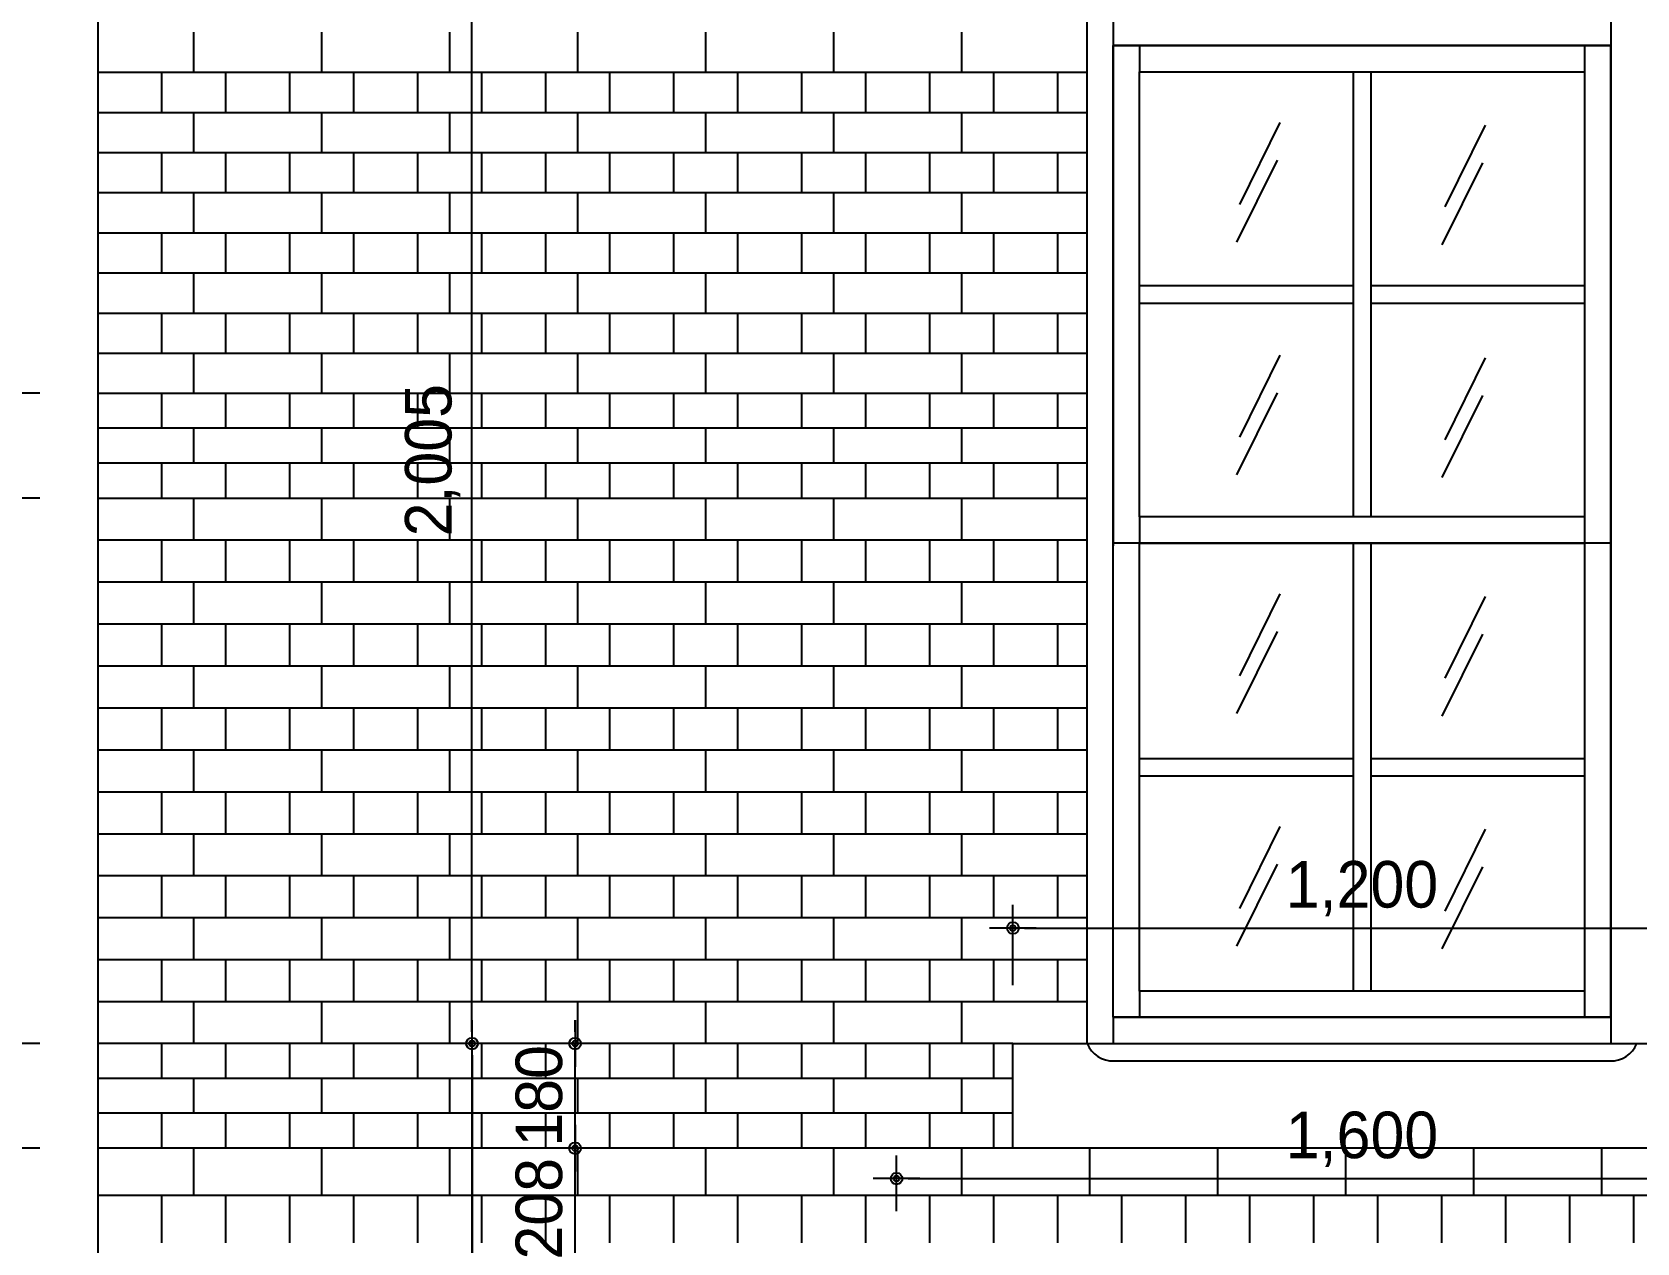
# Model space of a CAD drawing. Extents: x 186583 to 203403, y -172622 to -160742.
# Drawn here: x 189730 to 192489, y -167218 to -165137 of the extents above; entities that cross this region are included whole.
import ezdxf

# ---------------------------------------------------------------- set-up
doc = ezdxf.new("R2010")
doc.units = 0
doc.header["$LTSCALE"] = 50
doc.header["$MEASUREMENT"] = 0
doc.header["$PDMODE"] = 35
doc.header["$PDSIZE"] = -10
doc.layers.get('0').update_dxf_attribs({"linetype": 'CONTINUOUS'})
doc.layers.get('DEFPOINTS').update_dxf_attribs({"linetype": 'CONTINUOUS'})
for name, color, linetype in [('ele-3', 6, 'CONTINUOUS'), ('h', 5, 'CONTINUOUS'), ('HAT', 5, 'CONTINUOUS'), ('W-1', 3, 'CONTINUOUS'), ('WID', 4, 'CONTINUOUS')]:
    doc.layers.add(name, color=color, linetype=linetype)
doc.styles.add('GHS', font='HYWULM_0.TTF')
doc.styles.add('현창', font='HYWULM_0.TTF')
doc.dimstyles.new('3MM', dxfattribs={"dimscale": 300, "dimtxt": 4, "dimasz": 1, "dimexe": 1.5, "dimexo": 2, "dimgap": 1, "dimtad": 1, "dimtoh": 1, "dimdec": 4, "dimzin": 0, "dimdsep": 46, "dimtxsty": 'GHS', "dimblk": 'DIMDOT', "dimcen": -1, "dimdle": 1.5, "dimadec": 0, "dimazin": 0, "dimtfac": 1, "dimtdec": 4, "dimtix": 1, "dimtmove": 2, "dimatfit": 3, "dimldrblk": 'DIMDOT', "dimfxl": 1, "dimtvp": 1, "dimtolj": 1, "dimtzin": 0, "dimarcsym": 0})

# ---------------------------------------------------------------- blocks, each defined once
blk = doc.blocks.new('DIMDOT')
at = {"linetype": 'Continuous'}
blk.add_line((-2, 0), (2, 0), dxfattribs=at)
for radius in [0.5, 0.25]:
    blk.add_circle((0, 0), radius, dxfattribs=at)
blk = doc.blocks.new('*D2')
at = {"lineweight": -2}
for p, q in [((191316.2, -166875.4), (190446.7, -166875.4)), ((190486.7, -166895.4), (190486.7, -168002.9)), ((191443.7, -168022.9), (190446.7, -168022.9))]:
    blk.add_line(p, q, dxfattribs=at)
at = {"layer": 'DEFPOINTS', "color": 0}
for p in [(191416.2, -166875.4), (190486.7, -168022.9), (191543.7, -168022.9)]:
    blk.add_point(p, dxfattribs=at)
at = {"lineweight": -2, "xscale": 20, "yscale": 20, "zscale": 20}
for p, rotation in [((190486.7, -166875.4), 90), ((190486.7, -168022.9), 270)]:
    blk.add_blockref('DIMDOT', p, dxfattribs=dict(at, rotation=rotation))
at = {"color": 0, "insert": (190418.9, -167449.1), "char_height": 80, "attachment_point": 5, "rotation": 90, "style": '현창'}
blk.add_mtext('\\A1;1,148', dxfattribs=at)
blk = doc.blocks.new('*D3')
at = {"lineweight": -2}
for p, q in [((191216.2, -167163.4), (191216.2, -167067.6)), ((192816.2, -167163.4), (192816.2, -167067.6)), ((191236.2, -167107.6), (192796.2, -167107.6))]:
    blk.add_line(p, q, dxfattribs=at)
at = {"layer": 'DEFPOINTS', "color": 0}
for p in [(192816.2, -167107.6), (191216.2, -167263.4), (192816.2, -167263.4)]:
    blk.add_point(p, dxfattribs=at)
at = {"lineweight": -2, "xscale": 20, "yscale": 20, "zscale": 20, "rotation": 180}
blk.add_blockref('DIMDOT', (191216.2, -167107.6), dxfattribs=at)
at = {"lineweight": -2, "xscale": 20, "yscale": 20, "zscale": 20}
blk.add_blockref('DIMDOT', (192816.2, -167107.6), dxfattribs=at)
at = {"color": 0, "insert": (192016.2, -167039.9), "char_height": 80, "attachment_point": 5, "style": '현창'}
blk.add_mtext('\\A1;1,600', dxfattribs=at)
blk = doc.blocks.new('*D4')
at = {"lineweight": -2}
for p, q in [((191416.2, -166775.4), (191416.2, -166636.9)), ((192616.2, -166775.4), (192616.2, -166636.9)), ((191436.2, -166676.9), (192596.2, -166676.9))]:
    blk.add_line(p, q, dxfattribs=at)
at = {"layer": 'DEFPOINTS', "color": 0}
for p in [(192616.2, -166676.9), (191416.2, -166875.4), (192616.2, -166875.4)]:
    blk.add_point(p, dxfattribs=at)
at = {"lineweight": -2, "xscale": 20, "yscale": 20, "zscale": 20, "rotation": 180}
blk.add_blockref('DIMDOT', (191416.2, -166676.9), dxfattribs=at)
at = {"lineweight": -2, "xscale": 20, "yscale": 20, "zscale": 20}
blk.add_blockref('DIMDOT', (192616.2, -166676.9), dxfattribs=at)
at = {"color": 0, "insert": (192016.2, -166609.2), "char_height": 80, "attachment_point": 5, "style": '현창'}
blk.add_mtext('\\A1;1,200', dxfattribs=at)
blk = doc.blocks.new('*D31')
at = {"lineweight": -2}
for p, q in [((190663.7, -166855.4), (190663.7, -166835.4)), ((191316.2, -166875.4), (190623.7, -166875.4)), ((190663.7, -167055.4), (190663.7, -166875.4)), ((191316.2, -167055.4), (190623.7, -167055.4)), ((190663.7, -167075.4), (190663.7, -167095.4))]:
    blk.add_line(p, q, dxfattribs=at)
at = {"layer": 'DEFPOINTS', "color": 0}
for p in [(190663.7, -166875.4), (191416.2, -166875.4), (191416.2, -167055.4)]:
    blk.add_point(p, dxfattribs=at)
at = {"lineweight": -2, "xscale": 20, "yscale": 20, "zscale": 20}
for p, rotation in [((190663.7, -166875.4), 270), ((190663.7, -167055.4), 90)]:
    blk.add_blockref('DIMDOT', p, dxfattribs=dict(at, rotation=rotation))
at = {"color": 0, "insert": (190602, -166965.4), "char_height": 80, "attachment_point": 5, "rotation": 90, "style": '현창'}
blk.add_mtext('\\A1;180', dxfattribs=at)
blk = doc.blocks.new('*D42')
at = {"lineweight": -2}
for p, q in [((189743.7, -164861.3), (189310.1, -164861.3)), ((189350.1, -165737.9), (189350.1, -164881.3)), ((189743.7, -165757.9), (189310.1, -165757.9))]:
    blk.add_line(p, q, dxfattribs=at)
at = {"layer": 'DEFPOINTS', "color": 0}
for p in [(189350.1, -164861.3), (189843.7, -164861.3), (189843.7, -165757.9)]:
    blk.add_point(p, dxfattribs=at)
at = {"lineweight": -2, "xscale": 20, "yscale": 20, "zscale": 20}
for p, rotation in [((189350.1, -164861.3), 90), ((189350.1, -165757.9), 270)]:
    blk.add_blockref('DIMDOT', p, dxfattribs=dict(at, rotation=rotation))
at = {"color": 0, "insert": (189288.5, -165309.6), "char_height": 80, "attachment_point": 5, "rotation": 90, "style": '현창'}
blk.add_mtext('\\A1;897', dxfattribs=at)
blk = doc.blocks.new('*D43')
at = {"lineweight": -2}
for p, q in [((189350.1, -165737.9), (189350.1, -165717.9)), ((189743.7, -165757.9), (189310.1, -165757.9)), ((189350.1, -165937.9), (189350.1, -165757.9)), ((189743.7, -165937.9), (189310.1, -165937.9)), ((189350.1, -165957.9), (189350.1, -165977.9))]:
    blk.add_line(p, q, dxfattribs=at)
at = {"layer": 'DEFPOINTS', "color": 0}
for p in [(189350.1, -165757.9), (189843.7, -165757.9), (189843.7, -165937.9)]:
    blk.add_point(p, dxfattribs=at)
at = {"lineweight": -2, "xscale": 20, "yscale": 20, "zscale": 20}
for p, rotation in [((189350.1, -165757.9), 270), ((189350.1, -165937.9), 90)]:
    blk.add_blockref('DIMDOT', p, dxfattribs=dict(at, rotation=rotation))
at = {"color": 0, "insert": (189288.5, -165847.9), "char_height": 80, "attachment_point": 5, "rotation": 90, "style": '현창'}
blk.add_mtext('\\A1;180', dxfattribs=at)
blk = doc.blocks.new('*D44')
at = {"lineweight": -2}
for p, q in [((189350.1, -166855.4), (189350.1, -166835.4)), ((189743.7, -166875.4), (189310.1, -166875.4)), ((189350.1, -167055.4), (189350.1, -166875.4)), ((189743.7, -167055.4), (189310.1, -167055.4)), ((189350.1, -167075.4), (189350.1, -167095.4))]:
    blk.add_line(p, q, dxfattribs=at)
at = {"layer": 'DEFPOINTS', "color": 0}
for p in [(189350.1, -166875.4), (189843.7, -166875.4), (189843.7, -167055.4)]:
    blk.add_point(p, dxfattribs=at)
at = {"lineweight": -2, "xscale": 20, "yscale": 20, "zscale": 20}
for p, rotation in [((189350.1, -166875.4), 270), ((189350.1, -167055.4), 90)]:
    blk.add_blockref('DIMDOT', p, dxfattribs=dict(at, rotation=rotation))
at = {"color": 0, "insert": (189288.5, -166965.4), "char_height": 80, "attachment_point": 5, "rotation": 90, "style": '현창'}
blk.add_mtext('\\A1;180', dxfattribs=at)
blk = doc.blocks.new('*D48')
at = {"lineweight": -2}
for p, q in [((189743.7, -165937.9), (189310.1, -165937.9)), ((189350.1, -166855.4), (189350.1, -165957.9)), ((189743.7, -166875.4), (189310.1, -166875.4))]:
    blk.add_line(p, q, dxfattribs=at)
at = {"layer": 'DEFPOINTS', "color": 0}
for p in [(189350.1, -165937.9), (189843.7, -165937.9), (189843.7, -166875.4)]:
    blk.add_point(p, dxfattribs=at)
at = {"lineweight": -2, "xscale": 20, "yscale": 20, "zscale": 20}
for p, rotation in [((189350.1, -165937.9), 90), ((189350.1, -166875.4), 270)]:
    blk.add_blockref('DIMDOT', p, dxfattribs=dict(at, rotation=rotation))
at = {"color": 0, "insert": (189288.5, -166406.6), "char_height": 80, "attachment_point": 5, "rotation": 90, "style": '현창'}
blk.add_mtext('\\A1;937', dxfattribs=at)
blk = doc.blocks.new('*D49')
at = {"lineweight": -2}
for p, q in [((189743.7, -167055.4), (189310.1, -167055.4)), ((189350.1, -168092.9), (189350.1, -167075.4)), ((189743.7, -168112.9), (189310.1, -168112.9))]:
    blk.add_line(p, q, dxfattribs=at)
at = {"layer": 'DEFPOINTS', "color": 0}
for p in [(189350.1, -167055.4), (189843.7, -167055.4), (189843.7, -168112.9)]:
    blk.add_point(p, dxfattribs=at)
at = {"lineweight": -2, "xscale": 20, "yscale": 20, "zscale": 20}
for p, rotation in [((189350.1, -167055.4), 90), ((189350.1, -168112.9), 270)]:
    blk.add_blockref('DIMDOT', p, dxfattribs=dict(at, rotation=rotation))
at = {"color": 0, "insert": (189282.4, -167584.1), "char_height": 80, "attachment_point": 5, "rotation": 90, "style": '현창'}
blk.add_mtext('\\A1;1,058', dxfattribs=at)
blk = doc.blocks.new('*D55')
at = {"lineweight": -2}
for p, q in [((189743.7, -163087.9), (189110.1, -163087.9)), ((189150.1, -169742.9), (189150.1, -163107.9)), ((189663.7, -169762.9), (189110.1, -169762.9))]:
    blk.add_line(p, q, dxfattribs=at)
at = {"layer": 'DEFPOINTS', "color": 0}
for p in [(189150.1, -163087.9), (189843.7, -163087.9), (189763.7, -169762.9)]:
    blk.add_point(p, dxfattribs=at)
at = {"lineweight": -2, "xscale": 20, "yscale": 20, "zscale": 20}
for p, rotation in [((189150.1, -163087.9), 90), ((189150.1, -169762.9), 270)]:
    blk.add_blockref('DIMDOT', p, dxfattribs=dict(at, rotation=rotation))
at = {"color": 0, "insert": (189083.1, -166425.4), "char_height": 80, "attachment_point": 5, "rotation": 90, "style": '현창'}
blk.add_mtext('\\A1;6,675', dxfattribs=at)
blk = doc.blocks.new('*D56')
at = {"lineweight": -2}
for p, q in [((191316.2, -166875.4), (190446.7, -166875.4)), ((190486.7, -168002.9), (190486.7, -166895.4)), ((191443.7, -168022.9), (190446.7, -168022.9))]:
    blk.add_line(p, q, dxfattribs=at)
at = {"layer": 'DEFPOINTS', "color": 0}
for p in [(190486.7, -166875.4), (191416.2, -166875.4), (191543.7, -168022.9)]:
    blk.add_point(p, dxfattribs=at)
at = {"lineweight": -2, "xscale": 20, "yscale": 20, "zscale": 20}
for p, rotation in [((190486.7, -166875.4), 90), ((190486.7, -168022.9), 270)]:
    blk.add_blockref('DIMDOT', p, dxfattribs=dict(at, rotation=rotation))
at = {"color": 0, "insert": (190418.9, -167449.1), "char_height": 80, "attachment_point": 5, "rotation": 90, "style": '현창'}
blk.add_mtext('\\A1;1,148', dxfattribs=at)
blk = doc.blocks.new('*D58')
at = {"lineweight": -2}
for p, q in [((190663.7, -167035.4), (190663.7, -167015.4)), ((191316.2, -167055.4), (190623.7, -167055.4)), ((190663.7, -167263.4), (190663.7, -167055.4)), ((191116.2, -167263.4), (190623.7, -167263.4)), ((190663.7, -167283.4), (190663.7, -167303.4))]:
    blk.add_line(p, q, dxfattribs=at)
at = {"layer": 'DEFPOINTS', "color": 0}
for p in [(190663.7, -167055.4), (191416.2, -167055.4), (191216.2, -167263.4)]:
    blk.add_point(p, dxfattribs=at)
at = {"lineweight": -2, "xscale": 20, "yscale": 20, "zscale": 20}
for p, rotation in [((190663.7, -167055.4), 270), ((190663.7, -167263.4), 90)]:
    blk.add_blockref('DIMDOT', p, dxfattribs=dict(at, rotation=rotation))
at = {"color": 0, "insert": (190602, -167159.4), "char_height": 80, "attachment_point": 5, "rotation": 90, "style": '현창'}
blk.add_mtext('\\A1;208', dxfattribs=at)
blk = doc.blocks.new('*D59')
at = {"lineweight": -2}
for p, q in [((191443.7, -164870.4), (190446.5, -164870.4)), ((190486.5, -166855.4), (190486.5, -164890.4)), ((191316.2, -166875.4), (190446.5, -166875.4))]:
    blk.add_line(p, q, dxfattribs=at)
at = {"layer": 'DEFPOINTS', "color": 0}
for p in [(190486.5, -164870.4), (191543.7, -164870.4), (191416.2, -166875.4)]:
    blk.add_point(p, dxfattribs=at)
at = {"lineweight": -2, "xscale": 20, "yscale": 20, "zscale": 20}
for p, rotation in [((190486.5, -164870.4), 90), ((190486.5, -166875.4), 270)]:
    blk.add_blockref('DIMDOT', p, dxfattribs=dict(at, rotation=rotation))
at = {"color": 0, "insert": (190418.8, -165872.9), "char_height": 80, "attachment_point": 5, "rotation": 90, "style": '현창'}
blk.add_mtext('\\A1;2,005', dxfattribs=at)

msp = doc.modelspace()

# ---------------------------------------------------------------- linework, layer by layer
at = {"layer": 'ele-3'}
for p, q in [((189843.65758, -165757.93201), (191543.65758, -165757.93201)), ((189843.65758, -165757.93201), (191543.65758, -165757.93201)), ((189843.65758, -165757.93201), (191543.65758, -165757.93201)), ((191543.65758, -165817.93201), (189843.65758, -165817.93201)), ((191543.65758, -165877.93201), (189843.65758, -165877.93201)), ((189843.65758, -165937.93201), (191543.65758, -165937.93201)), ((189843.65758, -165937.93201), (191543.65758, -165937.93201)), ((189843.65758, -165937.93201), (191543.65758, -165937.93201)), ((191416.15758, -166875.35391), (189843.65758, -166875.35391)), ((191001.15758, -166875.35391), (189843.65758, -166875.35391)), ((191001.15758, -166875.35391), (189843.65758, -166875.35391)), ((191416.15758, -166935.35391), (189843.65758, -166935.35391)), ((191416.15758, -166995.35391), (189843.65758, -166995.35391)), ((191416.15758, -167055.35391), (189843.65758, -167055.35391)), ((191001.15758, -167055.35391), (189843.65758, -167055.35391)), ((191001.15758, -167055.35391), (189843.65758, -167055.35391))]:
    msp.add_line(p, q, dxfattribs=at)
for points in [[(189953.65758, -165817.93201), (189953.65758, -165757.93201)], [(190063.65758, -165817.93201), (190063.65758, -165757.93201)], [(190173.65758, -165817.93201), (190173.65758, -165757.93201)], [(190283.65758, -165817.93201), (190283.65758, -165757.93201)], [(190393.65758, -165817.93201), (190393.65758, -165757.93201)], [(190503.65758, -165817.93201), (190503.65758, -165757.93201)], [(190613.65758, -165817.93201), (190613.65758, -165757.93201)], [(190723.65758, -165817.93201), (190723.65758, -165757.93201)], [(190833.65758, -165817.93201), (190833.65758, -165757.93201)], [(190943.65758, -165817.93201), (190943.65758, -165757.93201)], [(191053.65758, -165817.93201), (191053.65758, -165757.93201)], [(191163.65758, -165817.93201), (191163.65758, -165757.93201)], [(191273.65758, -165817.93201), (191273.65758, -165757.93201)], [(191383.65758, -165817.93201), (191383.65758, -165757.93201)], [(191493.65758, -165817.93201), (191493.65758, -165757.93201)], [(190008.65758, -165877.93201), (190008.65758, -165817.93201)], [(190228.65758, -165877.93201), (190228.65758, -165817.93201)], [(190448.65758, -165877.93201), (190448.65758, -165817.93201)], [(190668.65758, -165877.93201), (190668.65758, -165817.93201)], [(190888.65758, -165877.93201), (190888.65758, -165817.93201)], [(191108.65758, -165877.93201), (191108.65758, -165817.93201)], [(191328.65758, -165877.93201), (191328.65758, -165817.93201)], [(189953.65758, -165937.93201), (189953.65758, -165877.93201)], [(190063.65758, -165937.93201), (190063.65758, -165877.93201)], [(190173.65758, -165937.93201), (190173.65758, -165877.93201)], [(190283.65758, -165937.93201), (190283.65758, -165877.93201)], [(190393.65758, -165937.93201), (190393.65758, -165877.93201)], [(190503.65758, -165937.93201), (190503.65758, -165877.93201)], [(190613.65758, -165937.93201), (190613.65758, -165877.93201)], [(190723.65758, -165937.93201), (190723.65758, -165877.93201)], [(190833.65758, -165937.93201), (190833.65758, -165877.93201)], [(190943.65758, -165937.93201), (190943.65758, -165877.93201)], [(191053.65758, -165937.93201), (191053.65758, -165877.93201)], [(191163.65758, -165937.93201), (191163.65758, -165877.93201)], [(191273.65758, -165937.93201), (191273.65758, -165877.93201)], [(191383.65758, -165937.93201), (191383.65758, -165877.93201)], [(191493.65758, -165937.93201), (191493.65758, -165877.93201)], [(189953.65758, -166935.35391), (189953.65758, -166875.35391)], [(190063.65758, -166935.35391), (190063.65758, -166875.35391)], [(190173.65758, -166935.35391), (190173.65758, -166875.35391)], [(190283.65758, -166935.35391), (190283.65758, -166875.35391)], [(190393.65758, -166935.35391), (190393.65758, -166875.35391)], [(190503.65758, -166935.35391), (190503.65758, -166875.35391)], [(190613.65758, -166935.35391), (190613.65758, -166875.35391)], [(190723.65758, -166935.35391), (190723.65758, -166875.35391)], [(190833.65758, -166935.35391), (190833.65758, -166875.35391)], [(190943.65758, -166935.35391), (190943.65758, -166875.35391)], [(191053.65758, -166935.35391), (191053.65758, -166875.35391)], [(191163.65758, -166935.35391), (191163.65758, -166875.35391)], [(191273.65758, -166935.35391), (191273.65758, -166875.35391)], [(191383.65758, -166935.35391), (191383.65758, -166875.35391)], [(190008.65758, -166995.35391), (190008.65758, -166935.35391)], [(190228.65758, -166995.35391), (190228.65758, -166935.35391)], [(190448.65758, -166995.35391), (190448.65758, -166935.35391)], [(190668.65758, -166995.35391), (190668.65758, -166935.35391)], [(190888.65758, -166995.35391), (190888.65758, -166935.35391)], [(191108.65758, -166995.35391), (191108.65758, -166935.35391)], [(191328.65758, -166995.35391), (191328.65758, -166935.35391)], [(189953.65758, -167055.35391), (189953.65758, -166995.35391)], [(190063.65758, -167055.35391), (190063.65758, -166995.35391)], [(190173.65758, -167055.35391), (190173.65758, -166995.35391)], [(190283.65758, -167055.35391), (190283.65758, -166995.35391)], [(190393.65758, -167055.35391), (190393.65758, -166995.35391)], [(190503.65758, -167055.35391), (190503.65758, -166995.35391)], [(190613.65758, -167055.35391), (190613.65758, -166995.35391)], [(190723.65758, -167055.35391), (190723.65758, -166995.35391)], [(190833.65758, -167055.35391), (190833.65758, -166995.35391)], [(190943.65758, -167055.35391), (190943.65758, -166995.35391)], [(191053.65758, -167055.35391), (191053.65758, -166995.35391)], [(191163.65758, -167055.35391), (191163.65758, -166995.35391)], [(191273.65758, -167055.35391), (191273.65758, -166995.35391)], [(191383.65758, -167055.35391), (191383.65758, -166995.35391)]]:
    msp.add_lwpolyline(points, dxfattribs=at)
at = {"layer": 'h'}
for p, q in [((189843.65758, -165206.16681), (191543.65758, -165206.16681)), ((189843.65758, -165275.1375), (191543.65758, -165275.1375)), ((191874.96993, -165292.57001), (191805.39668, -165433.27184)), ((192227.93389, -165297.02102), (192158.36064, -165437.72285)), ((189843.65758, -165344.10819), (191543.65758, -165344.10819)), ((191870.22684, -165357.38916), (191800.65359, -165498.09099)), ((192223.19079, -165361.84017), (192153.61754, -165502.542)), ((189843.65758, -165413.07888), (191543.65758, -165413.07888)), ((189843.65758, -165482.04956), (191543.65758, -165482.04956)), ((189843.65758, -165551.02025), (191543.65758, -165551.02025)), ((189843.65758, -165619.99094), (191543.65758, -165619.99094)), ((189843.65758, -165688.96163), (191543.65758, -165688.96163)), ((191874.96993, -165692.57001), (191805.39668, -165833.27184)), ((192227.93389, -165697.02102), (192158.36064, -165837.72285)), ((191870.22684, -165757.38916), (191800.65359, -165898.09099)), ((192223.19079, -165761.84017), (192153.61754, -165902.542)), ((189843.65758, -166010.04139), (191543.65758, -166010.04139)), ((189843.65758, -166082.15076), (191543.65758, -166082.15076)), ((191874.96993, -166102.57001), (191805.39668, -166243.27184)), ((192227.93389, -166107.02102), (192158.36064, -166247.72285)), ((189843.65758, -166154.26014), (191543.65758, -166154.26014)), ((191870.22684, -166167.38916), (191800.65359, -166308.09099)), ((192223.19079, -166171.84017), (192153.61754, -166312.542)), ((189843.65758, -166226.36952), (191543.65758, -166226.36952)), ((189843.65758, -166298.4789), (191543.65758, -166298.4789)), ((189843.65758, -166370.58827), (191543.65758, -166370.58827)), ((189843.65758, -166442.69765), (191543.65758, -166442.69765)), ((191874.96993, -166502.57001), (191805.39668, -166643.27184)), ((192227.93389, -166507.02102), (192158.36064, -166647.72285)), ((189843.65758, -166514.80703), (191543.65758, -166514.80703)), ((189843.65758, -166586.91641), (191543.65758, -166586.91641)), ((191870.22684, -166567.38916), (191800.65359, -166708.09099)), ((192223.19079, -166571.84017), (192153.61754, -166712.542)), ((189843.65758, -166659.02578), (191543.65758, -166659.02578)), ((189843.65758, -166731.13516), (191543.65758, -166731.13516)), ((189843.65758, -166803.24454), (191543.65758, -166803.24454)), ((194023.65758, -167136.70608), (189843.65758, -167136.70608))]:
    msp.add_line(p, q, dxfattribs=at)
for points in [[(190008.65758, -165206.16308), (190008.65758, -165137.19612)], [(190228.65758, -165206.16308), (190228.65758, -165137.19612)], [(190448.65758, -165206.16308), (190448.65758, -165137.19612)], [(190668.65758, -165206.16308), (190668.65758, -165137.19612)], [(190888.65758, -165206.16308), (190888.65758, -165137.19612)], [(191108.65758, -165206.16308), (191108.65758, -165137.19612)], [(191328.65758, -165206.16308), (191328.65758, -165137.19612)], [(189953.65758, -165275.1375), (189953.65758, -165206.17053)], [(190063.65758, -165275.1375), (190063.65758, -165206.17053)], [(190173.65758, -165275.1375), (190173.65758, -165206.17053)], [(190283.65758, -165275.1375), (190283.65758, -165206.17053)], [(190393.65758, -165275.1375), (190393.65758, -165206.17053)], [(190503.65758, -165275.1375), (190503.65758, -165206.17053)], [(190613.65758, -165275.1375), (190613.65758, -165206.17053)], [(190723.65758, -165275.1375), (190723.65758, -165206.17053)], [(190833.65758, -165275.1375), (190833.65758, -165206.17053)], [(190943.65758, -165275.1375), (190943.65758, -165206.17053)], [(191053.65758, -165275.1375), (191053.65758, -165206.17053)], [(191163.65758, -165275.1375), (191163.65758, -165206.17053)], [(191273.65758, -165275.1375), (191273.65758, -165206.17053)], [(191383.65758, -165275.1375), (191383.65758, -165206.17053)], [(191493.65758, -165275.1375), (191493.65758, -165206.17053)], [(190008.65758, -165344.10446), (190008.65758, -165275.1375)], [(190228.65758, -165344.10446), (190228.65758, -165275.1375)], [(190448.65758, -165344.10446), (190448.65758, -165275.1375)], [(190668.65758, -165344.10446), (190668.65758, -165275.1375)], [(190888.65758, -165344.10446), (190888.65758, -165275.1375)], [(191108.65758, -165344.10446), (191108.65758, -165275.1375)], [(191328.65758, -165344.10446), (191328.65758, -165275.1375)], [(189953.65758, -165413.07888), (189953.65758, -165344.11191)], [(190063.65758, -165413.07888), (190063.65758, -165344.11191)], [(190173.65758, -165413.07888), (190173.65758, -165344.11191)], [(190283.65758, -165413.07888), (190283.65758, -165344.11191)], [(190393.65758, -165413.07888), (190393.65758, -165344.11191)], [(190503.65758, -165413.07888), (190503.65758, -165344.11191)], [(190613.65758, -165413.07888), (190613.65758, -165344.11191)], [(190723.65758, -165413.07888), (190723.65758, -165344.11191)], [(190833.65758, -165413.07888), (190833.65758, -165344.11191)], [(190943.65758, -165413.07888), (190943.65758, -165344.11191)], [(191053.65758, -165413.07888), (191053.65758, -165344.11191)], [(191163.65758, -165413.07888), (191163.65758, -165344.11191)], [(191273.65758, -165413.07888), (191273.65758, -165344.11191)], [(191383.65758, -165413.07888), (191383.65758, -165344.11191)], [(191493.65758, -165413.07888), (191493.65758, -165344.11191)], [(190008.65758, -165482.04584), (190008.65758, -165413.07888)], [(190228.65758, -165482.04584), (190228.65758, -165413.07888)], [(190448.65758, -165482.04584), (190448.65758, -165413.07888)], [(190668.65758, -165482.04584), (190668.65758, -165413.07888)], [(190888.65758, -165482.04584), (190888.65758, -165413.07888)], [(191108.65758, -165482.04584), (191108.65758, -165413.07888)], [(191328.65758, -165482.04584), (191328.65758, -165413.07888)], [(189953.65758, -165551.02025), (189953.65758, -165482.05329)], [(190063.65758, -165551.02025), (190063.65758, -165482.05329)], [(190173.65758, -165551.02025), (190173.65758, -165482.05329)], [(190283.65758, -165551.02025), (190283.65758, -165482.05329)], [(190393.65758, -165551.02025), (190393.65758, -165482.05329)], [(190503.65758, -165551.02025), (190503.65758, -165482.05329)], [(190613.65758, -165551.02025), (190613.65758, -165482.05329)], [(190723.65758, -165551.02025), (190723.65758, -165482.05329)], [(190833.65758, -165551.02025), (190833.65758, -165482.05329)], [(190943.65758, -165551.02025), (190943.65758, -165482.05329)], [(191053.65758, -165551.02025), (191053.65758, -165482.05329)], [(191163.65758, -165551.02025), (191163.65758, -165482.05329)], [(191273.65758, -165551.02025), (191273.65758, -165482.05329)], [(191383.65758, -165551.02025), (191383.65758, -165482.05329)], [(191493.65758, -165551.02025), (191493.65758, -165482.05329)], [(190008.65758, -165619.98722), (190008.65758, -165551.02025)], [(190228.65758, -165619.98722), (190228.65758, -165551.02025)], [(190448.65758, -165619.98722), (190448.65758, -165551.02025)], [(190668.65758, -165619.98722), (190668.65758, -165551.02025)], [(190888.65758, -165619.98722), (190888.65758, -165551.02025)], [(191108.65758, -165619.98722), (191108.65758, -165551.02025)], [(191328.65758, -165619.98722), (191328.65758, -165551.02025)], [(189953.65758, -165688.96163), (189953.65758, -165619.99467)], [(190063.65758, -165688.96163), (190063.65758, -165619.99467)], [(190173.65758, -165688.96163), (190173.65758, -165619.99467)], [(190283.65758, -165688.96163), (190283.65758, -165619.99467)], [(190393.65758, -165688.96163), (190393.65758, -165619.99467)], [(190503.65758, -165688.96163), (190503.65758, -165619.99467)], [(190613.65758, -165688.96163), (190613.65758, -165619.99467)], [(190723.65758, -165688.96163), (190723.65758, -165619.99467)], [(190833.65758, -165688.96163), (190833.65758, -165619.99467)], [(190943.65758, -165688.96163), (190943.65758, -165619.99467)], [(191053.65758, -165688.96163), (191053.65758, -165619.99467)], [(191163.65758, -165688.96163), (191163.65758, -165619.99467)], [(191273.65758, -165688.96163), (191273.65758, -165619.99467)], [(191383.65758, -165688.96163), (191383.65758, -165619.99467)], [(191493.65758, -165688.96163), (191493.65758, -165619.99467)], [(190008.65758, -165757.92828), (190008.65758, -165688.96132)], [(190228.65758, -165757.92828), (190228.65758, -165688.96132)], [(190448.65758, -165757.92828), (190448.65758, -165688.96132)], [(190668.65758, -165757.92828), (190668.65758, -165688.96132)], [(190888.65758, -165757.92828), (190888.65758, -165688.96132)], [(191108.65758, -165757.92828), (191108.65758, -165688.96132)], [(191328.65758, -165757.92828), (191328.65758, -165688.96132)], [(190008.65758, -166010.04139), (190008.65758, -165937.93201)], [(190228.65758, -166010.04139), (190228.65758, -165937.93201)], [(190448.65758, -166010.04139), (190448.65758, -165937.93201)], [(190668.65758, -166010.04139), (190668.65758, -165937.93201)], [(190888.65758, -166010.04139), (190888.65758, -165937.93201)], [(191108.65758, -166010.04139), (191108.65758, -165937.93201)], [(191328.65758, -166010.04139), (191328.65758, -165937.93201)], [(189953.65758, -166082.15076), (189953.65758, -166010.04139)], [(190063.65758, -166082.15076), (190063.65758, -166010.04139)], [(190173.65758, -166082.15076), (190173.65758, -166010.04139)], [(190283.65758, -166082.15076), (190283.65758, -166010.04139)], [(190393.65758, -166082.15076), (190393.65758, -166010.04139)], [(190503.65758, -166082.15076), (190503.65758, -166010.04139)], [(190613.65758, -166082.15076), (190613.65758, -166010.04139)], [(190723.65758, -166082.15076), (190723.65758, -166010.04139)], [(190833.65758, -166082.15076), (190833.65758, -166010.04139)], [(190943.65758, -166082.15076), (190943.65758, -166010.04139)], [(191053.65758, -166082.15076), (191053.65758, -166010.04139)], [(191163.65758, -166082.15076), (191163.65758, -166010.04139)], [(191273.65758, -166082.15076), (191273.65758, -166010.04139)], [(191383.65758, -166082.15076), (191383.65758, -166010.04139)], [(191493.65758, -166082.15076), (191493.65758, -166010.04139)], [(190008.65758, -166154.26014), (190008.65758, -166082.15076)], [(190228.65758, -166154.26014), (190228.65758, -166082.15076)], [(190448.65758, -166154.26014), (190448.65758, -166082.15076)], [(190668.65758, -166154.26014), (190668.65758, -166082.15076)], [(190888.65758, -166154.26014), (190888.65758, -166082.15076)], [(191108.65758, -166154.26014), (191108.65758, -166082.15076)], [(191328.65758, -166154.26014), (191328.65758, -166082.15076)], [(189953.65758, -166226.36952), (189953.65758, -166154.26014)], [(190063.65758, -166226.36952), (190063.65758, -166154.26014)], [(190173.65758, -166226.36952), (190173.65758, -166154.26014)], [(190283.65758, -166226.36952), (190283.65758, -166154.26014)], [(190393.65758, -166226.36952), (190393.65758, -166154.26014)], [(190503.65758, -166226.36952), (190503.65758, -166154.26014)], [(190613.65758, -166226.36952), (190613.65758, -166154.26014)], [(190723.65758, -166226.36952), (190723.65758, -166154.26014)], [(190833.65758, -166226.36952), (190833.65758, -166154.26014)], [(190943.65758, -166226.36952), (190943.65758, -166154.26014)], [(191053.65758, -166226.36952), (191053.65758, -166154.26014)], [(191163.65758, -166226.36952), (191163.65758, -166154.26014)], [(191273.65758, -166226.36952), (191273.65758, -166154.26014)], [(191383.65758, -166226.36952), (191383.65758, -166154.26014)], [(191493.65758, -166226.36952), (191493.65758, -166154.26014)], [(190008.65758, -166298.4789), (190008.65758, -166226.36952)], [(190228.65758, -166298.4789), (190228.65758, -166226.36952)], [(190448.65758, -166298.4789), (190448.65758, -166226.36952)], [(190668.65758, -166298.4789), (190668.65758, -166226.36952)], [(190888.65758, -166298.4789), (190888.65758, -166226.36952)], [(191108.65758, -166298.4789), (191108.65758, -166226.36952)], [(191328.65758, -166298.4789), (191328.65758, -166226.36952)], [(189953.65758, -166370.58827), (189953.65758, -166298.4789)], [(190063.65758, -166370.58827), (190063.65758, -166298.4789)], [(190173.65758, -166370.58827), (190173.65758, -166298.4789)], [(190283.65758, -166370.58827), (190283.65758, -166298.4789)], [(190393.65758, -166370.58827), (190393.65758, -166298.4789)], [(190503.65758, -166370.58827), (190503.65758, -166298.4789)], [(190613.65758, -166370.58827), (190613.65758, -166298.4789)], [(190723.65758, -166370.58827), (190723.65758, -166298.4789)], [(190833.65758, -166370.58827), (190833.65758, -166298.4789)], [(190943.65758, -166370.58827), (190943.65758, -166298.4789)], [(191053.65758, -166370.58827), (191053.65758, -166298.4789)], [(191163.65758, -166370.58827), (191163.65758, -166298.4789)], [(191273.65758, -166370.58827), (191273.65758, -166298.4789)], [(191383.65758, -166370.58827), (191383.65758, -166298.4789)], [(191493.65758, -166370.58827), (191493.65758, -166298.4789)], [(190008.65758, -166442.69765), (190008.65758, -166370.58827)], [(190228.65758, -166442.69765), (190228.65758, -166370.58827)], [(190448.65758, -166442.69765), (190448.65758, -166370.58827)], [(190668.65758, -166442.69765), (190668.65758, -166370.58827)], [(190888.65758, -166442.69765), (190888.65758, -166370.58827)], [(191108.65758, -166442.69765), (191108.65758, -166370.58827)], [(191328.65758, -166442.69765), (191328.65758, -166370.58827)], [(189953.65758, -166514.80703), (189953.65758, -166442.69765)], [(190063.65758, -166514.80703), (190063.65758, -166442.69765)], [(190173.65758, -166514.80703), (190173.65758, -166442.69765)], [(190283.65758, -166514.80703), (190283.65758, -166442.69765)], [(190393.65758, -166514.80703), (190393.65758, -166442.69765)], [(190503.65758, -166514.80703), (190503.65758, -166442.69765)], [(190613.65758, -166514.80703), (190613.65758, -166442.69765)], [(190723.65758, -166514.80703), (190723.65758, -166442.69765)], [(190833.65758, -166514.80703), (190833.65758, -166442.69765)], [(190943.65758, -166514.80703), (190943.65758, -166442.69765)], [(191053.65758, -166514.80703), (191053.65758, -166442.69765)], [(191163.65758, -166514.80703), (191163.65758, -166442.69765)], [(191273.65758, -166514.80703), (191273.65758, -166442.69765)], [(191383.65758, -166514.80703), (191383.65758, -166442.69765)], [(191493.65758, -166514.80703), (191493.65758, -166442.69765)], [(190008.65758, -166586.91641), (190008.65758, -166514.80703)], [(190228.65758, -166586.91641), (190228.65758, -166514.80703)], [(190448.65758, -166586.91641), (190448.65758, -166514.80703)], [(190668.65758, -166586.91641), (190668.65758, -166514.80703)], [(190888.65758, -166586.91641), (190888.65758, -166514.80703)], [(191108.65758, -166586.91641), (191108.65758, -166514.80703)], [(191328.65758, -166586.91641), (191328.65758, -166514.80703)], [(189953.65758, -166659.02578), (189953.65758, -166586.91641)], [(190063.65758, -166659.02578), (190063.65758, -166586.91641)], [(190173.65758, -166659.02578), (190173.65758, -166586.91641)], [(190283.65758, -166659.02578), (190283.65758, -166586.91641)], [(190393.65758, -166659.02578), (190393.65758, -166586.91641)], [(190503.65758, -166659.02578), (190503.65758, -166586.91641)], [(190613.65758, -166659.02578), (190613.65758, -166586.91641)], [(190723.65758, -166659.02578), (190723.65758, -166586.91641)], [(190833.65758, -166659.02578), (190833.65758, -166586.91641)], [(190943.65758, -166659.02578), (190943.65758, -166586.91641)], [(191053.65758, -166659.02578), (191053.65758, -166586.91641)], [(191163.65758, -166659.02578), (191163.65758, -166586.91641)], [(191273.65758, -166659.02578), (191273.65758, -166586.91641)], [(191383.65758, -166659.02578), (191383.65758, -166586.91641)], [(191493.65758, -166659.02578), (191493.65758, -166586.91641)], [(190008.65758, -166731.13516), (190008.65758, -166659.02578)], [(190228.65758, -166731.13516), (190228.65758, -166659.02578)], [(190448.65758, -166731.13516), (190448.65758, -166659.02578)], [(190668.65758, -166731.13516), (190668.65758, -166659.02578)], [(190888.65758, -166731.13516), (190888.65758, -166659.02578)], [(191108.65758, -166731.13516), (191108.65758, -166659.02578)], [(191328.65758, -166731.13516), (191328.65758, -166659.02578)], [(189953.65758, -166803.24454), (189953.65758, -166731.13516)], [(190063.65758, -166803.24454), (190063.65758, -166731.13516)], [(190173.65758, -166803.24454), (190173.65758, -166731.13516)], [(190283.65758, -166803.24454), (190283.65758, -166731.13516)], [(190393.65758, -166803.24454), (190393.65758, -166731.13516)], [(190503.65758, -166803.24454), (190503.65758, -166731.13516)], [(190613.65758, -166803.24454), (190613.65758, -166731.13516)], [(190723.65758, -166803.24454), (190723.65758, -166731.13516)], [(190833.65758, -166803.24454), (190833.65758, -166731.13516)], [(190943.65758, -166803.24454), (190943.65758, -166731.13516)], [(191053.65758, -166803.24454), (191053.65758, -166731.13516)], [(191163.65758, -166803.24454), (191163.65758, -166731.13516)], [(191273.65758, -166803.24454), (191273.65758, -166731.13516)], [(191383.65758, -166803.24454), (191383.65758, -166731.13516)], [(191493.65758, -166803.24454), (191493.65758, -166731.13516)], [(190008.65758, -166875.35391), (190008.65758, -166803.24454)], [(190228.65758, -166875.35391), (190228.65758, -166803.24454)], [(190448.65758, -166875.35391), (190448.65758, -166803.24454)], [(190668.65758, -166875.35391), (190668.65758, -166803.24454)], [(190888.65758, -166875.35391), (190888.65758, -166803.24454)], [(191108.65758, -166875.35391), (191108.65758, -166803.24454)], [(191328.65758, -166875.35391), (191328.65758, -166803.24454)], [(190008.65758, -167136.70608), (190008.65758, -167055.35391)], [(190228.65758, -167136.70608), (190228.65758, -167055.35391)], [(190448.65758, -167136.70608), (190448.65758, -167055.35391)], [(190668.65758, -167136.70608), (190668.65758, -167055.35391)], [(190888.65758, -167136.70608), (190888.65758, -167055.35391)], [(191108.65758, -167136.70608), (191108.65758, -167055.35391)], [(191328.65758, -167136.70608), (191328.65758, -167055.35391)], [(191548.65758, -167136.70608), (191548.65758, -167055.35391)], [(191768.65758, -167136.70608), (191768.65758, -167055.35391)], [(191988.65758, -167136.70608), (191988.65758, -167055.35391)], [(192208.65758, -167136.70608), (192208.65758, -167055.35391)], [(192428.65758, -167136.70608), (192428.65758, -167055.35391)], [(189953.65758, -167218.05824), (189953.65758, -167136.70608)], [(190063.65758, -167218.05824), (190063.65758, -167136.70608)], [(190173.65758, -167218.05824), (190173.65758, -167136.70608)], [(190283.65758, -167218.05824), (190283.65758, -167136.70608)], [(190393.65758, -167218.05824), (190393.65758, -167136.70608)], [(190503.65758, -167218.05824), (190503.65758, -167136.70608)], [(190613.65758, -167218.05824), (190613.65758, -167136.70608)], [(190723.65758, -167218.05824), (190723.65758, -167136.70608)], [(190833.65758, -167218.05824), (190833.65758, -167136.70608)], [(190943.65758, -167218.05824), (190943.65758, -167136.70608)], [(191053.65758, -167218.05824), (191053.65758, -167136.70608)], [(191163.65758, -167218.05824), (191163.65758, -167136.70608)], [(191273.65758, -167218.05824), (191273.65758, -167136.70608)], [(191383.65758, -167218.05824), (191383.65758, -167136.70608)], [(191493.65758, -167218.05824), (191493.65758, -167136.70608)], [(191603.65758, -167218.05824), (191603.65758, -167136.70608)], [(191713.65758, -167218.05824), (191713.65758, -167136.70608)], [(191823.65758, -167218.05824), (191823.65758, -167136.70608)], [(191933.65758, -167218.05824), (191933.65758, -167136.70608)], [(192043.65758, -167218.05824), (192043.65758, -167136.70608)], [(192153.65758, -167218.05824), (192153.65758, -167136.70608)], [(192263.65758, -167218.05824), (192263.65758, -167136.70608)], [(192373.65758, -167218.05824), (192373.65758, -167136.70608)], [(192483.65758, -167218.05824), (192483.65758, -167136.70608)]]:
    msp.add_lwpolyline(points, dxfattribs=at)
at = {"layer": 'HAT'}
for p, q in [((191588.65758, -165115.35391), (191588.65758, -165160.35391)), ((192443.65758, -165115.35391), (192443.65758, -165160.35391)), ((191633.65758, -165160.35391), (191633.65758, -165205.35391)), ((192398.65758, -165160.35391), (192398.65758, -165205.35391)), ((191633.65758, -165970.35391), (191633.65758, -166015.35391)), ((192398.65758, -165970.35391), (192398.65758, -166015.35391)), ((191633.65758, -166785.35391), (191633.65758, -166830.35391)), ((192398.65758, -166785.35391), (192398.65758, -166830.35391)), ((191588.65758, -166830.35391), (191588.65758, -166875.35391)), ((192443.65758, -166830.35391), (192443.65758, -166875.35391))]:
    msp.add_line(p, q, dxfattribs=at)
at = {"layer": 'W-1'}
msp.add_lwpolyline([(189843.65758, -163407.93201), (189843.65758, -169502.93201)], dxfattribs=at)
at = {"layer": 'WID'}
for p, q in [((191543.65758, -166875.35391), (191543.65758, -164870.35391)), ((192001.15758, -165205.35391), (192001.15758, -165970.35391)), ((192031.15758, -165205.35391), (192031.15758, -165970.35391)), ((191588.65758, -166830.35391), (191588.65758, -165284.50255)), ((192443.65758, -166830.35391), (192443.65758, -165284.50255)), ((191633.65758, -165572.85391), (192001.15758, -165572.85391)), ((192031.15758, -165572.85391), (192398.65758, -165572.85391)), ((191633.65758, -165602.85391), (192001.15758, -165602.85391)), ((192031.15758, -165602.85391), (192398.65758, -165602.85391)), ((192001.15758, -166015.35391), (192001.15758, -166785.35391)), ((192031.15758, -166015.35391), (192031.15758, -166785.35391)), ((191633.65758, -166385.35391), (192001.15758, -166385.35391)), ((192031.15758, -166385.35391), (192398.65758, -166385.35391)), ((191633.65758, -166415.35391), (192001.15758, -166415.35391)), ((192031.15758, -166415.35391), (192398.65758, -166415.35391)), ((191588.65758, -166830.35391), (192443.65758, -166830.35391)), ((191543.65758, -166875.35391), (192488.65758, -166875.35391)), ((191589.84518, -166905.35391), (192444.41117, -166905.35391))]:
    msp.add_line(p, q, dxfattribs=at)
for points in [[(192443.65758, -166020.35391), (192443.65758, -165160.35391), (191588.65758, -165160.35391), (191588.65758, -166020.35391)], [(192443.65758, -165970.35391), (192443.65758, -166830.35391), (191588.65758, -166830.35391), (191588.65758, -165970.35391)]]:
    msp.add_lwpolyline(points, dxfattribs=at)
for points in [[(192443.65758, -166015.35391), (191588.65758, -166015.35391), (191588.65758, -165160.35391), (192443.65758, -165160.35391)], [(192398.65758, -165970.35391), (191633.65758, -165970.35391), (191633.65758, -165205.35391), (192398.65758, -165205.35391)], [(192398.65758, -166785.35391), (191633.65758, -166785.35391), (191633.65758, -166015.35391), (192398.65758, -166015.35391)], [(191416.15758, -166875.35391), (192616.15758, -166875.35391), (192616.15758, -167055.35391), (191416.15758, -167055.35391)]]:
    msp.add_lwpolyline(points, close=True, dxfattribs=at)
for centre, start, end in [((191588.87458, -166856.29332), 202.85717054, 271.13337521), ((192443.44057, -166856.29332), 268.86662479, 337.14282946)]:
    msp.add_arc(centre, 49.07019, start, end, dxfattribs=at)

# ---------------------------------------------------------------- dimensions: what is measured, and where the dimension line sits
for base, p1, p2, picture, middle in [((189150.1457, -163087.93201), (189763.65758, -169762.93201), (189843.65758, -163087.93201), '*D55', (189083.11507, -166425.43201)), ((189350.14668, -164861.31709), (189843.65758, -165757.93201), (189843.65855, -164861.31709), '*D42', (189288.54881, -165309.62455)), ((190486.47339, -164870.35391), (191416.15855, -166875.35391), (191543.65758, -164870.35391), '*D59', (190418.75035, -165872.85391)), ((189350.14668, -165757.93201), (189843.65758, -165937.93201), (189843.65855, -165757.93201), '*D43', (189288.49554, -165847.93201)), ((189350.14668, -165937.93201), (189843.65758, -166875.35391), (189843.65855, -165937.93201), '*D48', (189288.49554, -166406.64296)), ((189350.14668, -166875.35391), (189843.65758, -167055.35391), (189843.65855, -166875.35391), '*D44', (189288.49554, -166965.35391)), ((190486.66947, -168022.93201), (191416.15855, -166875.35391), (191543.65855, -168022.93201), '*D2', (190418.89317, -167449.14296)), ((190486.66947, -166875.35391), (191543.65758, -168022.93201), (191416.15855, -166875.35391), '*D56', (190418.89317, -167449.14296)), ((190663.65758, -166875.35391), (191416.15758, -167055.35391), (191416.15855, -166875.35391), '*D31', (190602.00644, -166965.35391)), ((189350.14668, -167055.35391), (189843.65758, -168112.93201), (189843.65855, -167055.35391), '*D49', (189282.37038, -167584.14296)), ((190663.65758, -167055.35391), (191216.15855, -167263.44139), (191416.15758, -167055.35391), '*D58', (190602.00644, -167159.39765))]:
    dim = msp.add_linear_dim(base=base, p1=p1, p2=p2, angle=90, dimstyle='3MM', override={"dimscale": 20, "dimtxt": 4, "dimexe": 2, "dimexo": 5, "dimtoh": 0, "dimlunit": 6, "dimsah": 1, "dimcen": 0, "dimdle": 2, "dimclrd": 256, "dimclre": 256, "dimtfac": 0.333333, "dimtvp": 0})
    dim.commit()
    dim.dimension.update_dxf_attribs({"geometry": picture, "text_midpoint": middle})
for base, p1, p2, picture, middle in [((192616.15758, -166676.89906), (191416.15758, -166875.35391), (192616.15758, -166875.35391), '*D4', (192016.15758, -166609.17603)), ((192816.15758, -167107.57503), (191216.15758, -167263.44139), (192816.15758, -167263.44139), '*D3', (192016.15758, -167039.852))]:
    dim = msp.add_linear_dim(base=base, p1=p1, p2=p2, dimstyle='3MM', override={"dimscale": 20, "dimtxt": 4, "dimexe": 2, "dimexo": 5, "dimtoh": 0, "dimlunit": 6, "dimsah": 1, "dimcen": 0, "dimdle": 2, "dimclrd": 256, "dimclre": 256, "dimtfac": 0.333333, "dimtvp": 0})
    dim.commit()
    dim.dimension.update_dxf_attribs({"geometry": picture, "text_midpoint": middle})

doc.saveas('drawing.dxf')
